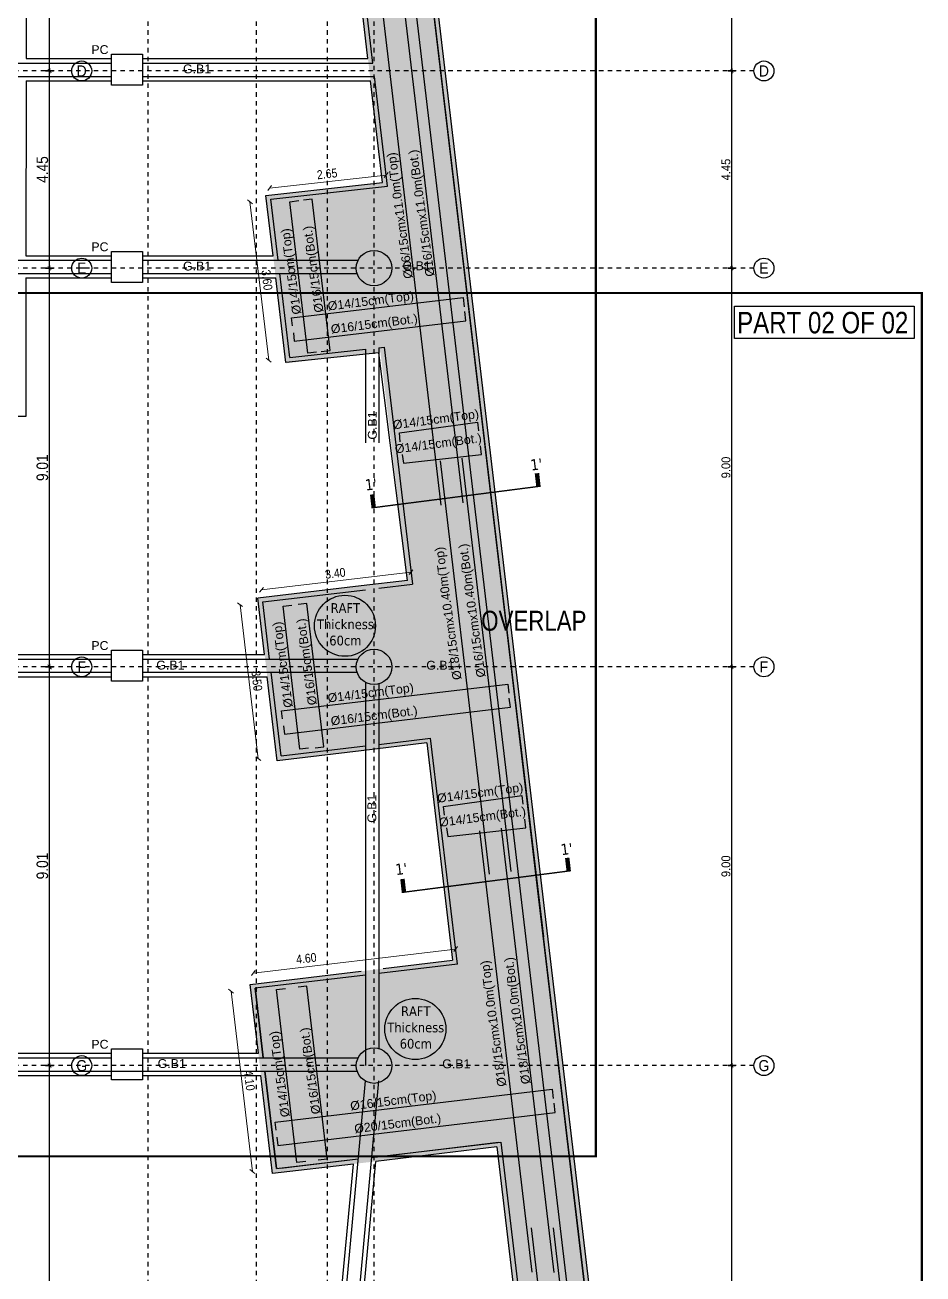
# Model space of a CAD drawing. Header units: metres. Extents: x -55 to 193, y -43 to 92.
# Drawn here: x 12.62 to 32.89, y 16.8 to 44.99 of the extents above; entities that cross this region are included whole.
import ezdxf
from ezdxf.enums import TextEntityAlignment as Align

# ---------------------------------------------------------------- set-up
doc = ezdxf.new("R2010")
doc.units = ezdxf.units.M
doc.header["$MEASUREMENT"] = 0
for name, pattern in [('( Hidden )', [0.375, 0.25, -0.125]), ('1080-B01-GX-ZN$0$( Hidden )', [0.375, 0.25, -0.125]), ('CENTER', [50.800000000000004, 31.75, -6.349999999999999, 6.349999999999999, -6.349999999999999]), ('F.B COLUMN & AXIS$0$DASHDOT', [25.399999999999995, 12.7, -6.349999999999999, 0, -6.349999999999999])]:
    doc.linetypes.add(name, pattern=pattern)
for name, color, linetype in [('$0$A-AX-AXIS TAGS', 20, 'Continuous'), ('$0$A-AX-NO. TEXT', 41, 'Continuous'), ('1080-B01-GX-ZN$0$A-PART-NO', 31, 'Continuous'), ('A-AX-AXIS LINE', 9, 'CENTER'), ('A-G-DIMENSION', 191, 'Continuous'), ('A-G-XREF LOCKED', 7, 'Continuous'), ('S-BLINDING LINE', 1, 'Continuous'), ('S-CONCRETE PLANS', 4, 'Continuous'), ('S-S-BEARING WALL HATCH', 250, 'Continuous'), ('S-S-BEARING WALL UNDER THE GROUND', 150, 'Continuous'), ('S-S-COLUMN', 60, 'Continuous'), ('S-S-COLUMN HATCH', 250, 'Continuous'), ('S-Steel', 3, 'Continuous'), ('S-SYMPOLS', 6, 'Continuous'), ('S-TAGS', 135, 'Continuous'), ('S-TEXT- BEAMS', 7, 'Continuous'), ('S-Text-Foundations', 7, 'Continuous'), ('steel', 3, 'Continuous')]:
    doc.layers.add(name, color=color, linetype=linetype)
doc.layers.add('1080-B01-GX-ZN$0$ZONES', color=24, linetype='Continuous', true_color=0xad2b00)
for name, color, linetype, lineweight in [('S-D-WATER PROOF', 8, '( Hidden )', 0), ('S-DIMENSIONS', 134, 'Continuous', 13), ('S-TEXT-STEEL', 255, 'Continuous', 15)]:
    doc.layers.add(name, color=color, linetype=linetype, lineweight=lineweight)
doc.styles.add('$0$MT 1-150 (m)', font='arial.ttf', dxfattribs={"width": 0.9, "height": 0.3})
doc.styles.add('1080-B01-GX-ZN$0$FC-General-500', font='arial.ttf', dxfattribs={"width": 0.85, "height": 1000})
doc.styles.add('ARIAL', font='arial.ttf')
doc.styles.add('MT 1-100 (m)', font='arial.ttf', dxfattribs={"width": 0.9, "height": 0.2})
doc.styles.add('Site 1-200 (m)', font='arial.ttf', dxfattribs={"width": 0.85, "height": 0.2})
doc.styles.add('Tohama', font='tahoma.ttf')
doc.dimstyles.new('FC 1-100 (m)', dxfattribs={"dimtxt": 0.2, "dimasz": 0.1, "dimexe": 0.144, "dimexo": 0.144, "dimgap": 0.072, "dimtad": 1, "dimzin": 1, "dimtxsty": 'Site 1-200 (m)', "dimblk": 'OBLIQUE', "dimcen": 90, "dimse1": 1, "dimse2": 1, "dimclrd": 256, "dimclrt": 256, "dimadec": 3, "dimazin": 3, "dimtfac": 1, "dimtix": 1, "dimtmove": 2, "dimatfit": 3, "dimfxl": 0.144, "dimlwd": -1})
doc.dimstyles.new('FC 1-200 (m)', dxfattribs={"dimtxt": 0.26, "dimasz": 0.03, "dimexe": 0.144, "dimexo": 0.144, "dimgap": 0.03, "dimtad": 1, "dimzin": 9, "dimtxsty": 'Site 1-200 (m)', "dimblk": 'CC-DIMTICK', "dimcen": 90, "dimse1": 1, "dimse2": 1, "dimclrd": 256, "dimclrt": 256, "dimadec": 3, "dimazin": 3, "dimtfac": 1, "dimtix": 1, "dimtmove": 2, "dimatfit": 3, "dimfxl": 0.144, "dimlwd": -1})
doc.dimstyles.new('MOSTAQBAL 1-100 (m)', dxfattribs={"dimtxt": 0.2, "dimasz": 0.027, "dimexe": 0.144, "dimexo": 0.144, "dimgap": 0.072, "dimtad": 1, "dimzin": 1, "dimtxsty": 'MT 1-100 (m)', "dimblk": 'CC-DIMTICK', "dimcen": 90, "dimse1": 1, "dimse2": 1, "dimclrd": 256, "dimclrt": 256, "dimadec": 3, "dimazin": 3, "dimtfac": 1, "dimtix": 1, "dimtmove": 2, "dimatfit": 3, "dimfxl": 0.144, "dimlwd": -1})

# ---------------------------------------------------------------- blocks, each defined once
blk = doc.blocks.new('$0$AXIS TAGS')
at = {"layer": '$0$A-AX-AXIS TAGS'}
blk.add_circle((0, 1.164153e-10), 0.225, dxfattribs=at)
at = {"layer": '$0$A-AX-NO. TEXT', "style": '$0$MT 1-150 (m)', "width": 0.9}
blk.add_attdef('A', text='', height=0.25, dxfattribs=at).set_placement((0, 1.164153e-10), align=Align.MIDDLE_CENTER)
blk = doc.blocks.new('1086-B1-AX-BS2')
at = {"layer": 'A-AX-AXIS LINE', "linetype": 'F.B COLUMN & AXIS$0$DASHDOT', "ltscale": 0.05}
for p, q in [((13678.30501571553, 43948.80979192872), (-51502.3041293933, 43948.80979192872)), ((13678.30501571553, 39498.80979192875), (-51502.3041293933, 39498.80979192875)), ((13678.30501571553, 30498.80979192874), (-51502.3041293933, 30498.80979192874)), ((13678.30501571553, 21498.80979192874), (-51502.3041293933, 21498.80979192874))]:
    blk.add_line(p, q, dxfattribs=at)
at = {"layer": '$0$A-AX-NO. TEXT', "xscale": 999.9999999999995, "yscale": 999.9999999999995, "zscale": 999.9999999999995}
for p, values in [((13903.30501571553, 43948.80979181229, -2.4731328e-09), {'A': 'D'}), ((13903.30501571553, 39498.80979181233, -2.4731328e-09), {'A': 'E'}), ((13903.30501571553, 30498.80979181232, -2.4731328e-09), {'A': 'F'}), ((13903.30501571553, 21498.80979181233, -2.4731328e-09), {'A': 'G'})]:
    blk.add_blockref('$0$AXIS TAGS', p, dxfattribs=at).add_auto_attribs(values)
blk = doc.blocks.new('CC-DIMTICK')
for p, q in [((0, 2.999999999999943), (0, -3.000000000000056)), ((2, -5.68e-14), (-2, -5.68e-14))]:
    blk.add_line(p, q)
at = {"const_width": 0.4444444444444445, "flags": 128}
blk.add_lwpolyline([(-1.414213562373094, -1.414213562373151), (1.414213562373094, 1.414213562373038)], dxfattribs=at)
blk = doc.blocks.new('*D281')
at = {"layer": 'A-G-DIMENSION', "transparency": 16777216}
blk.add_line((13.17830501811678, 9.578809791928649), (13.17830501811678, 21.46880979192874), dxfattribs=at)
at = {"layer": 'A-G-DIMENSION', "transparency": 16777216, "xscale": 0.03, "yscale": 0.03, "zscale": 0.03}
for p, rotation in [((13.17830501811678, 21.49880979192874), 90), ((13.17830501811678, 9.54880979192865), 270)]:
    blk.add_blockref('CC-DIMTICK', p, dxfattribs=dict(at, rotation=rotation))
at = {"layer": 'A-G-DIMENSION', "transparency": 16777216, "insert": (13.01555604130914, 15.5238097919287), "char_height": 0.26, "attachment_point": 5, "rotation": 90, "style": 'Site 1-200 (m)'}
blk.add_mtext('\\A1;11.95', dxfattribs=at)
blk = doc.blocks.new('*D282')
at = {"layer": 'A-G-DIMENSION', "transparency": 16777216}
blk.add_line((13.17830501811678, 21.52880979192874), (13.17830501811678, 30.47892204376534), dxfattribs=at)
at = {"layer": 'A-G-DIMENSION', "transparency": 16777216, "xscale": 0.03, "yscale": 0.03, "zscale": 0.03}
for p, rotation in [((13.17830501811678, 30.50892204376534), 90), ((13.17830501811678, 21.49880979192874), 270)]:
    blk.add_blockref('CC-DIMTICK', p, dxfattribs=dict(at, rotation=rotation))
at = {"layer": 'A-G-DIMENSION', "transparency": 16777216, "insert": (13.01555604130914, 26.00386591784705), "char_height": 0.26, "attachment_point": 5, "rotation": 90, "style": 'Site 1-200 (m)'}
blk.add_mtext('\\A1;9.01', dxfattribs=at)
blk = doc.blocks.new('*D283')
at = {"layer": 'A-G-DIMENSION', "transparency": 16777216}
blk.add_line((13.17830501811678, 30.51869754009214), (13.17830501811678, 39.46880979192875), dxfattribs=at)
at = {"layer": 'A-G-DIMENSION', "transparency": 16777216, "xscale": 0.03, "yscale": 0.03, "zscale": 0.03}
for p, rotation in [((13.17830501811678, 39.49880979192875), 90), ((13.17830501811678, 30.48869754009214), 270)]:
    blk.add_blockref('CC-DIMTICK', p, dxfattribs=dict(at, rotation=rotation))
at = {"layer": 'A-G-DIMENSION', "transparency": 16777216, "insert": (13.01555604130914, 34.99375366601044), "char_height": 0.26, "attachment_point": 5, "rotation": 90, "style": 'Site 1-200 (m)'}
blk.add_mtext('\\A1;9.01', dxfattribs=at)
blk = doc.blocks.new('*D284')
at = {"layer": 'A-G-DIMENSION', "transparency": 16777216}
blk.add_line((13.17830501811678, 39.52880979192875), (13.17830501811678, 43.91880979192872), dxfattribs=at)
at = {"layer": 'A-G-DIMENSION', "transparency": 16777216, "xscale": 0.03, "yscale": 0.03, "zscale": 0.03}
for p, rotation in [((13.17830501811678, 43.94880979192872), 90), ((13.17830501811678, 39.49880979192875), 270)]:
    blk.add_blockref('CC-DIMTICK', p, dxfattribs=dict(at, rotation=rotation))
at = {"layer": 'A-G-DIMENSION', "transparency": 16777216, "insert": (13.01608810133642, 41.72380979192872), "char_height": 0.26, "attachment_point": 5, "rotation": 90, "style": 'Site 1-200 (m)'}
blk.add_mtext('\\A1;4.45', dxfattribs=at)
blk = doc.blocks.new('*D285')
at = {"layer": 'A-G-DIMENSION', "transparency": 16777216}
blk.add_line((13.17830501811678, 43.97880979192872), (13.17830501811679, 48.41880979192872), dxfattribs=at)
at = {"layer": 'A-G-DIMENSION', "transparency": 16777216, "xscale": 0.03, "yscale": 0.03, "zscale": 0.03}
for p, rotation in [((13.17830501811679, 48.44880979192872), 90), ((13.17830501811678, 43.94880979192872), 270)]:
    blk.add_blockref('CC-DIMTICK', p, dxfattribs=dict(at, rotation=rotation))
at = {"layer": 'A-G-DIMENSION', "transparency": 16777216, "insert": (13.01608810133642, 46.19880979192871), "char_height": 0.26, "attachment_point": 5, "rotation": 90, "style": 'Site 1-200 (m)'}
blk.add_mtext('\\A1;4.5', dxfattribs=at)
blk = doc.blocks.new('1086-B1-AX-BS1')
at = {"layer": 'A-AX-AXIS LINE', "linetype": 'F.B COLUMN & AXIS$0$DASHDOT', "ltscale": 0.05}
for p, q in [((15401.77284043605, -9832.099483759663), (15401.77284043605, 67056.89491755908)), ((17851.77282439537, -9832.099483759668), (17851.77282439537, 67056.89491755908)), ((19451.77284037869, -9832.099483759663), (19451.77284037869, 67056.89491755908)), ((20501.77284042351, -9832.099483759659), (20501.77284042351, 67056.89491755908)), ((29078.36778313462, 43948.80979192872), (-51502.3041293933, 43948.80979192872)), ((29078.36778313462, 39498.80979192875), (-51502.3041293933, 39498.80979192875)), ((29078.36778313462, 30498.80979192874), (-51502.3041293933, 30498.80979192874)), ((29078.36778313462, 21498.80979192874), (-51502.3041293933, 21498.80979192874))]:
    blk.add_line(p, q, dxfattribs=at)
at = {"layer": '$0$A-AX-NO. TEXT', "xscale": 999.9999999999995, "yscale": 999.9999999999995, "zscale": 999.9999999999995}
for p, values in [((29303.36778313462, 43948.80979181229, -2.4731328e-09), {'A': 'D'}), ((29303.36778313462, 39498.80979181233, -2.4731328e-09), {'A': 'E'}), ((29303.36778313462, 30498.80979181232, -2.4731328e-09), {'A': 'F'}), ((29303.36778313462, 21498.80979181233, -2.4731328e-09), {'A': 'G'})]:
    blk.add_blockref('$0$AXIS TAGS', p, dxfattribs=at).add_auto_attribs(values)
blk = doc.blocks.new('*D356')
at = {"layer": 'A-G-DIMENSION', "transparency": 16777216}
blk.add_line((28.57823729353975, 9.575809791928656), (28.57823729353975, 21.47180979192874), dxfattribs=at)
at = {"layer": 'A-G-DIMENSION', "transparency": 16777216, "xscale": 0.027, "yscale": 0.027, "zscale": 0.027}
for p, rotation in [((28.57823729353975, 21.49880979192875), 90), ((28.57823729353975, 9.548809791928656), 270)]:
    blk.add_blockref('CC-DIMTICK', p, dxfattribs=dict(at, rotation=rotation))
at = {"layer": 'A-G-DIMENSION', "transparency": 16777216, "insert": (28.44612269599541, 15.5238097919287), "char_height": 0.2, "attachment_point": 5, "rotation": 90, "style": 'MT 1-100 (m)'}
blk.add_mtext('\\A1;11.95', dxfattribs=at)
blk = doc.blocks.new('*D357')
at = {"layer": 'A-G-DIMENSION', "transparency": 16777216}
blk.add_line((28.57823729353975, 21.52580979192875), (28.57823729353975, 30.47180979192875), dxfattribs=at)
at = {"layer": 'A-G-DIMENSION', "transparency": 16777216, "xscale": 0.027, "yscale": 0.027, "zscale": 0.027}
for p, rotation in [((28.57823729353975, 30.49880979192875), 90), ((28.57823729353975, 21.49880979192875), 270)]:
    blk.add_blockref('CC-DIMTICK', p, dxfattribs=dict(at, rotation=rotation))
at = {"layer": 'A-G-DIMENSION', "transparency": 16777216, "insert": (28.4461226959954, 25.99880979192875), "char_height": 0.2, "attachment_point": 5, "rotation": 90, "style": 'MT 1-100 (m)'}
blk.add_mtext('\\A1;9.00', dxfattribs=at)
blk = doc.blocks.new('*D358')
at = {"layer": 'A-G-DIMENSION', "transparency": 16777216}
blk.add_line((28.57823729353975, 30.52580979192875), (28.57823729353975, 39.47180979192875), dxfattribs=at)
at = {"layer": 'A-G-DIMENSION', "transparency": 16777216, "xscale": 0.027, "yscale": 0.027, "zscale": 0.027}
for p, rotation in [((28.57823729353975, 39.49880979192876), 90), ((28.57823729353975, 30.49880979192875), 270)]:
    blk.add_blockref('CC-DIMTICK', p, dxfattribs=dict(at, rotation=rotation))
at = {"layer": 'A-G-DIMENSION', "transparency": 16777216, "insert": (28.44612269599541, 34.99880979192876), "char_height": 0.2, "attachment_point": 5, "rotation": 90, "style": 'MT 1-100 (m)'}
blk.add_mtext('\\A1;9.00', dxfattribs=at)
blk = doc.blocks.new('*D359')
at = {"layer": 'A-G-DIMENSION', "transparency": 16777216}
blk.add_line((28.57823729353975, 39.52580979192876), (28.57823729353975, 43.92180979192871), dxfattribs=at)
at = {"layer": 'A-G-DIMENSION', "transparency": 16777216, "xscale": 0.027, "yscale": 0.027, "zscale": 0.027}
for p, rotation in [((28.57823729353975, 43.94880979192872), 90), ((28.57823729353975, 39.49880979192876), 270)]:
    blk.add_blockref('CC-DIMTICK', p, dxfattribs=dict(at, rotation=rotation))
at = {"layer": 'A-G-DIMENSION', "transparency": 16777216, "insert": (28.44653197293947, 41.72380979192874), "char_height": 0.2, "attachment_point": 5, "rotation": 90, "style": 'MT 1-100 (m)'}
blk.add_mtext('\\A1;4.45', dxfattribs=at)
blk = doc.blocks.new('*D360')
at = {"layer": 'A-G-DIMENSION', "transparency": 16777216}
blk.add_line((28.57823729353976, 43.97580979192872), (28.57823729353976, 48.42180979192872), dxfattribs=at)
at = {"layer": 'A-G-DIMENSION', "transparency": 16777216, "xscale": 0.027, "yscale": 0.027, "zscale": 0.027}
for p, rotation in [((28.57823729353976, 48.44880979192872), 90), ((28.57823729353976, 43.94880979192872), 270)]:
    blk.add_blockref('CC-DIMTICK', p, dxfattribs=dict(at, rotation=rotation))
at = {"layer": 'A-G-DIMENSION', "transparency": 16777216, "insert": (28.44612269599542, 46.19880979192872), "char_height": 0.2, "attachment_point": 5, "rotation": 90, "style": 'MT 1-100 (m)'}
blk.add_mtext('\\A1;4.50', dxfattribs=at)
blk = doc.blocks.new('1086-B01-GX-MP')
at = {"layer": '1080-B01-GX-ZN$0$A-PART-NO'}
blk.add_lwpolyline([(28.64035460453028, 38.63744239089193), (32.69658613075285, 38.63744239077551), (32.69658613081106, 37.907782824469), (28.64035460453028, 37.90778282464362)], close=True, dxfattribs=at)
at = {"layer": '1080-B01-GX-ZN$0$ZONES', "linetype": '1080-B01-GX-ZN$0$( Hidden )', "ltscale": 5, "const_width": 0.05}
for points in [[(25.50692739572327, 19.45282251742732), (-54.79307260427649, 19.45282251742731), (-54.7930726042765, 72.0528225174273), (25.50692739572327, 72.0528225174273)], [(-47.43038757844881, -13.66172230278164), (32.86961242155093, -13.66172230278162), (32.86961242155093, 38.93827769721836), (-47.43038757844884, 38.93827769721836)]]:
    blk.add_lwpolyline(points, close=True, dxfattribs=at)
at = {"layer": '1080-B01-GX-ZN$0$A-PART-NO', "style": '1080-B01-GX-ZN$0$FC-General-500', "width": 0.8}
for s, height, p in [('PART 02 OF 02', 0.486115, (28.69846171652588, 38.02582635191619)), ('OVERLAP', 0.45, (22.9216013008442, 31.31505167512913))]:
    blk.add_text(s, height=height, rotation=359.9999999966852, dxfattribs=at).set_placement(p)
blk = doc.blocks.new('_OBLIQUE')
at = {"color": 0, "linetype": 'ByBlock'}
blk.add_line((-0.5, -0.5), (0.5, 0.5), dxfattribs=at)
blk = doc.blocks.new('*D114')
at = {"layer": 'S-DIMENSIONS', "transparency": 16777216}
blk.add_line((17.27463436603746, 23.18056109917044), (17.75734521469477, 19.10907608303829), dxfattribs=at)
at = {"layer": 'S-DIMENSIONS', "transparency": 16777216, "xscale": 0.1, "yscale": 0.1, "zscale": 0.1}
for p, rotation in [((17.27463436603746, 23.18056109917044), 96.7613636403737), ((17.75734521469477, 19.10907608303829), 276.7613636403737)]:
    blk.add_blockref('_OBLIQUE', p, dxfattribs=dict(at, rotation=rotation))
at = {"layer": 'S-DIMENSIONS', "transparency": 16777216, "insert": (17.6888934428031, 21.16531786065174), "char_height": 0.2, "attachment_point": 5, "rotation": 276.7613636403737, "style": 'Site 1-200 (m)'}
blk.add_mtext('\\A1;4.10', dxfattribs=at)
blk = doc.blocks.new('*D115')
at = {"layer": 'S-DIMENSIONS', "transparency": 16777216}
blk.add_line((22.34447271223231, 24.12964373124325), (17.7764651332941, 23.58806570593666), dxfattribs=at)
at = {"layer": 'S-DIMENSIONS', "transparency": 16777216, "xscale": 0.1, "yscale": 0.1, "zscale": 0.1}
for p, rotation in [((22.34447271223231, 24.12964373124325), 6.76136364037374), ((17.7764651332941, 23.58806570593666), 186.7613636403737)]:
    blk.add_blockref('_OBLIQUE', p, dxfattribs=dict(at, rotation=rotation))
at = {"layer": 'S-DIMENSIONS', "transparency": 16777216, "insert": (18.97328687674761, 23.91934060161725), "char_height": 0.2, "attachment_point": 5, "rotation": 6.761363640373699, "style": 'Site 1-200 (m)'}
blk.add_mtext('\\A1;4.60', dxfattribs=at)
blk = doc.blocks.new('*D116')
at = {"layer": 'S-DIMENSIONS', "transparency": 16777216}
blk.add_line((17.95937789763632, 32.23694858077855), (21.33581944694779, 32.63725582966983), dxfattribs=at)
at = {"layer": 'S-DIMENSIONS', "transparency": 16777216, "xscale": 0.1, "yscale": 0.1, "zscale": 0.1}
for p, rotation in [((21.33581944694779, 32.63725582966983), 6.761363640373624), ((17.95937789763632, 32.23694858077855), 186.7613636403736)]:
    blk.add_blockref('_OBLIQUE', p, dxfattribs=dict(at, rotation=rotation))
at = {"layer": 'S-DIMENSIONS', "transparency": 16777216, "insert": (19.62709137175195, 32.61007359607358), "char_height": 0.2, "attachment_point": 5, "rotation": 6.761363640373624, "style": 'Site 1-200 (m)'}
blk.add_mtext('\\A1;3.40', dxfattribs=at)
blk = doc.blocks.new('*D117')
at = {"layer": 'S-DIMENSIONS', "transparency": 16777216}
blk.add_line((17.47742428981527, 31.90250257769524), (17.88949452647393, 28.42684463709464), dxfattribs=at)
at = {"layer": 'S-DIMENSIONS', "transparency": 16777216, "xscale": 0.1, "yscale": 0.1, "zscale": 0.1}
for p, rotation in [((17.47742428981527, 31.90250257769524), 96.76136364037359), ((17.88949452647393, 28.42684463709464), 276.7613636403736)]:
    blk.add_blockref('_OBLIQUE', p, dxfattribs=dict(at, rotation=rotation))
at = {"layer": 'S-DIMENSIONS', "transparency": 16777216, "insert": (17.85643079899399, 30.18518090793504), "char_height": 0.2, "attachment_point": 5, "rotation": 276.7613636403736, "style": 'Site 1-200 (m)'}
blk.add_mtext('\\A1;3.50', dxfattribs=at)
blk = doc.blocks.new('*D118')
at = {"layer": 'S-DIMENSIONS', "transparency": 16777216}
blk.add_line((17.70063692772448, 40.99710044251576), (18.12448059971627, 37.42213798932658), dxfattribs=at)
at = {"layer": 'S-DIMENSIONS', "transparency": 16777216, "xscale": 0.1, "yscale": 0.1, "zscale": 0.1}
for p, rotation in [((17.70063692772448, 40.99710044251576), 96.76136364037382), ((18.12448059971627, 37.42213798932658), 276.7613636403738)]:
    blk.add_blockref('_OBLIQUE', p, dxfattribs=dict(at, rotation=rotation))
at = {"layer": 'S-DIMENSIONS', "transparency": 16777216, "insert": (18.08553015456977, 39.23012651646127), "char_height": 0.2, "attachment_point": 5, "rotation": 276.7613636403738, "style": 'Site 1-200 (m)'}
blk.add_mtext('\\A1;3.60', dxfattribs=at)
blk = doc.blocks.new('*D119')
at = {"layer": 'S-DIMENSIONS', "transparency": 16777216}
blk.add_line((20.77841391264727, 41.59999441324079), (18.14580109793255, 41.3056585299132), dxfattribs=at)
at = {"layer": 'S-DIMENSIONS', "transparency": 16777216, "xscale": 0.1, "yscale": 0.1, "zscale": 0.1}
for p, rotation in [((20.77841391264727, 41.59999441324079), 6.379387892951022), ((18.14580109793255, 41.3056585299132), 186.379387892951)]:
    blk.add_blockref('_OBLIQUE', p, dxfattribs=dict(at, rotation=rotation))
at = {"layer": 'S-DIMENSIONS', "transparency": 16777216, "insert": (19.44276138548788, 41.62586294382094), "char_height": 0.2, "attachment_point": 5, "rotation": 6.3793878929510095, "style": 'Site 1-200 (m)'}
blk.add_mtext('\\A1;2.65', dxfattribs=at)
blk = doc.blocks.new('1086-B1-X-COBS2')
at = {"layer": 'A-G-XREF LOCKED', "xscale": 0.001, "yscale": 0.001, "zscale": 0.001}
blk.add_blockref('1086-B1-AX-BS2', (0, 0), dxfattribs=at)
at = {"layer": 'A-G-DIMENSION'}
for base, p1, p2, picture, middle in [((13.17830501811679, 48.44880979192872), (13.17830501811678, 43.94880979192872), (13.17830501811678, 48.44880979192872), '*D285', (13.01608810133642, 46.19880979192871)), ((13.17830501811678, 43.94880979192872), (13.17830501811678, 39.49880979192875), (13.17830501811678, 43.94880979192872), '*D284', (13.01608810133642, 41.72380979192872)), ((13.17830501811678, 39.49880979192875), (13.58365916512911, 30.48869754009214), (13.17830501811678, 39.49880979192875), '*D283', (13.01555604130914, 34.99375366601044)), ((13.17830501811678, 30.50892204376534), (13.17830501811678, 21.49880979192874), (13.58365916512911, 30.50892204376534), '*D282', (13.01555604130914, 26.00386591784705)), ((13.17830501811678, 21.49880979192874), (13.17830501811678, 9.54880979192865), (13.17830501811678, 21.49880979192874), '*D281', (13.01555604130914, 15.5238097919287))]:
    dim = blk.add_linear_dim(base=base, p1=p1, p2=p2, angle=90, dimstyle='FC 1-200 (m)', dxfattribs=at)
    dim.commit()
    dim.dimension.update_dxf_attribs({"geometry": picture, "text_midpoint": middle})
blk = doc.blocks.new('1086-B1-X-COBS1')
at = {"layer": 'S-S-BEARING WALL HATCH'}
h = blk.add_hatch(color=256, dxfattribs=at)
h.dxf.hatch_style = 1
h.paths.add_polyline_path([(26.03230436110943, 6.614082762655243), (26.42952754616544, 6.661133193533487), (20.54453843254947, 56.29880979192887), (13.70177282444183, 56.29880979195218), (13.70177282444183, 55.99880979190562), (20.17730467399059, 55.99880979188231)])
at = {"layer": 'S-S-COLUMN HATCH'}
h = blk.add_hatch(color=256, dxfattribs=at)
h.dxf.hatch_style = 1
edge = h.paths.add_edge_path()
edge.add_arc((20.50177284042351, 39.49880979192892), 0.4000000000000004, 0, 360)
h = blk.add_hatch(color=256, dxfattribs=at)
h.dxf.hatch_style = 1
edge = h.paths.add_edge_path()
edge.add_arc((20.50177284042351, 30.49880979192892), 0.4000000000000004, 0, 360)
h = blk.add_hatch(color=256, dxfattribs=at)
h.dxf.hatch_style = 1
edge = h.paths.add_edge_path()
edge.add_arc((20.50177284042351, 21.49880979192892), 0.4000000000000004, 0, 360)
at = {"layer": 'S-S-BEARING WALL UNDER THE GROUND'}
blk.add_line((20.17730467399059, 55.99880979188231), (26.03230436110943, 6.614082762655243), dxfattribs=at)
blk.add_lwpolyline([(26.42952754616544, 6.661133193533487), (20.54453843254947, 56.29880979192887), (13.70177282444183, 56.29880979192887)], dxfattribs=at)
at = {"layer": 'S-S-COLUMN'}
for centre in [(20.50177284042351, 39.49880979192892), (20.50177284042351, 30.49880979192892), (20.50177284042351, 21.49880979192892)]:
    blk.add_circle(centre, 0.4, dxfattribs=at)
at = {"xscale": 0.001, "yscale": 0.001, "zscale": 0.001}
blk.add_blockref('1086-B1-AX-BS1', (0, 0), dxfattribs=at)
at = {"layer": 'A-G-DIMENSION'}
for base, p1, p2, picture, middle in [((28.57823729353976, 48.44880979192872), (30.66621688190883, 43.94880979192872), (31.4054436422793, 48.44880979192872), '*D360', (28.44612269599542, 46.19880979192872)), ((28.57823729353975, 43.94880979192872), (31.35657033613874, 39.49880979192876), (30.66621688190883, 43.94880979192872), '*D359', (28.44653197293947, 41.72380979192874)), ((28.57823729353975, 39.49880979192876), (31.01147337799016, 30.49880979192875), (31.35657033613874, 39.49880979192876), '*D358', (28.44612269599541, 34.99880979192876)), ((28.57823729353975, 30.49880979192875), (31.20752452949414, 21.49880979192875), (31.01147337799016, 30.49880979192875), '*D357', (28.4461226959954, 25.99880979192875)), ((28.57823729353975, 21.49880979192875), (30.4853227456611, 9.548809791928656), (31.20752452949414, 21.49880979192875), '*D356', (28.44612269599541, 15.5238097919287))]:
    dim = blk.add_linear_dim(base=base, p1=p1, p2=p2, angle=90, dimstyle='MOSTAQBAL 1-100 (m)', dxfattribs=at)
    dim.commit()
    dim.dimension.update_dxf_attribs({"geometry": picture, "text_midpoint": middle})

msp = doc.modelspace()

# ---------------------------------------------------------------- hatches: boundary and pattern name
at = {"layer": 'S-D-WATER PROOF'}
h = msp.add_hatch(color=254, dxfattribs=at)
h.dxf.hatch_style = 1
h.paths.add_polyline_path([(9.201772840493504, 56.25968303916753), (9.21655534495455, 52.003197921218), (19.44313603686751, 51.99880979188233), (20.69555900194254, 41.43509167710067), (18.06502539392096, 41.12321846491434), (18.51241593657896, 37.34964698654796), (20.64642698165759, 37.60265302206877), (21.25716288818868, 32.45132464572939), (17.8807213388772, 32.05101739683809), (18.31633844620209, 28.37675043106031), (21.69217015143544, 28.7822014860898), (22.27408231371191, 23.87399058508367), (17.7060747347737, 23.33241255977708), (18.21233245409722, 19.06231851846775), (23.27776325499474, 19.66287050159623), (24.85622697471157, 6.333713865781603), (26.54873056789713, 6.495226801774201), (20.63338289929834, 56.39880979192888)])

# ---------------------------------------------------------------- linework, layer by layer
at = {"layer": 'S-BLINDING LINE'}
for p, q in [((26.528832056440535, 6.6729066295816395), (20.633382896984855, 56.398809792643924)), ((20.364600828984436, 44.22659975453316), (19.44313603455403, 51.99880979259739)), ((12.648580729935546, 44.22659975453316), (14.57215655917905, 44.22659975453316)), ((15.272156559179095, 44.22659975453316), (20.364600828984436, 44.22659975453316)), ((12.648061216599046, 43.72659975453316), (14.57215655917905, 43.72659975453316)), ((15.272156559179095, 43.72659975453316), (20.423880286816754, 43.72659975453315)), ((20.695558999629057, 41.43509167781573), (20.423880286816754, 43.72659975453316)), ((18.06294618491434, 41.1407557944881), (20.695558999629057, 41.43509167781573)), ((18.224679045808713, 39.77659975453321), (18.06294618491434, 41.1407557944881)), ((12.643957061240656, 39.77659975453322), (14.572156559179035, 39.77659975453322)), ((15.272156559179066, 39.77659975453322), (18.224679045808713, 39.77659975453321)), ((12.643437547904156, 39.27659975453322), (14.572156559179035, 39.27659975453322)), ((15.272156559179066, 39.27659975453322), (18.283958503641017, 39.27659975453322)), ((18.510336727572337, 37.36718431612172), (18.283958503641017, 39.27659975453322)), ((20.608071546565057, 37.58639305196489), (18.510336727572337, 37.36718431612172)), ((21.25716288587519, 32.451324646444434), (20.608071546565057, 37.58639305196489)), ((21.25716288587519, 32.451324646444434), (20.20807154656508, 32.3269455148227)), ((20.20807154656508, 32.3269455148227), (17.88072133656371, 32.05101739755313)), ((18.031814910424004, 30.776599754533223), (17.88072133656371, 32.05101739755313)), ((12.401772838110247, 30.776599754533223), (14.572156559179035, 30.776599754533223)), ((15.272156559179066, 30.776599754533223), (18.031814910424004, 30.776599754533223)), ((12.401772838110247, 30.276599754533223), (14.572156559179035, 30.276599754533223)), ((15.272156559179066, 30.276599754533223), (18.091094368256307, 30.276599754533223)), ((18.316273779855067, 28.37729584865241), (18.091094368256307, 30.276599754533223)), ((21.692170149121935, 28.782201486804837), (20.20807154656508, 28.60419842450115)), ((21.692170149121935, 28.782201486804837), (22.273451044584476, 23.879315084681032)), ((20.20807154656508, 28.60419842450115), (18.316273779855067, 28.37729584865241)), ((20.708071546565066, 23.691874869494953), (22.273451044584476, 23.879315084681018)), ((17.70607473246021, 23.332412560492124), (20.20807154656508, 23.63200433477055)), ((17.890530211711805, 21.776599754533223), (17.70607473246021, 23.332412560492124)), ((12.401772838110134, 21.776599754533223), (14.57215655917905, 21.776599754533223)), ((15.272156559179095, 21.776599754533223), (17.890530211711805, 21.776599754533223)), ((12.401772838110134, 21.276599754533223), (14.57215655917905, 21.276599754533223)), ((15.272156559179095, 21.276599754533223), (17.94980966954411, 21.276599754533223)), ((18.212332451783723, 19.062318519182803), (17.94980966954411, 21.276599754533223)), ((23.275960021355388, 19.6626567131606), (20.54374120859123, 19.338727813360848)), ((23.275960021355388, 19.6626567131606), (24.46808736412791, 9.601678276970091)), ((20.03603770015357, 19.278535035921372), (18.212332451783723, 19.062318519182803)), ((19.293199682053014, 11.248809792643883), (20.03603770015357, 19.278535035921372)), ((19.79533469566148, 11.248809792643883), (20.54374120859123, 19.338727813360848))]:
    msp.add_line(p, q, dxfattribs=at)
for points in [[(11.451772838180005, 47.29880979264362), (12.651772838110247, 47.29880979264362), (12.648580729935546, 44.22659975453316)], [(12.648061216599046, 43.72659975453316), (12.643957061240656, 39.77659975453322)], [(12.643437547904156, 39.27659975453322), (12.640188390244987, 36.14948305622458), (11.451772838180005, 36.14948305622458)], [(23.32562524979221, 19.6685449687903), (23.325618520507376, 19.668544170973583)]]:
    msp.add_lwpolyline(points, dxfattribs=at)
at = {"layer": 'S-CONCRETE PLANS'}
for p, q in [((26.42952754616544, 6.661133193533487), (20.54453843254947, 56.29880979192887)), ((26.4482752133005, 6.483316923860527), (20.54453843254947, 56.29880979192887)), ((20.47715708117973, 44.1265997538181), (19.53198050361638, 52.09880979188232)), ((9.158071548948413, 44.1265997538181), (14.57215656149253, 44.1265997538181)), ((15.27215656149257, 44.1265997538181), (20.47715708117973, 44.12659975381809)), ((9.158071548948413, 43.82659975381811), (14.57215656149253, 43.82659975381811)), ((15.27215656149257, 43.82659975381811), (20.51272475587912, 43.8265997538181)), ((20.80663694986424, 41.34756059984518), (20.51272475587912, 43.82659975381811)), ((18.17402413514952, 41.05322471651756), (20.80663694986424, 41.34756059984519)), ((18.33723529800398, 39.67659975381817), (18.17402413514951, 41.05322471651756)), ((9.158071548948413, 39.67659975381817), (14.57215656149252, 39.67659975381817)), ((15.27215656149257, 39.67659975381817), (20.14345631910274, 39.67659975381817)), ((9.158071548948413, 39.37659975381818), (14.57215656149252, 39.37659975381818)), ((15.27215656149257, 39.37659975381818), (20.12089923069849, 39.37659975381817)), ((18.5978678071413, 37.47826226332837), (18.37280297270336, 39.37659975381818)), ((18.5978678071413, 37.47826226332837), (20.30807154887855, 37.66678400900906)), ((20.30807154887855, 37.66678400900907), (20.30807154887855, 35.55519651227142)), ((20.60807154887855, 37.69985405927498), (20.73395805891306, 37.71373096999046)), ((20.60807154887855, 37.69985405927498), (20.60807154887855, 35.55519651227142)), ((20.73395805891306, 37.71373096999047), (21.36824083611037, 32.3637935684739)), ((17.9917992867989, 31.96348631958261), (20.30807154887855, 32.23810104735878)), ((20.60807154887855, 32.27366872205816), (21.36824083611037, 32.3637935684739)), ((18.14437116261927, 30.67659975381817), (17.9917992867989, 31.96348631958261)), ((9.158071548948413, 30.67659975381817), (14.57215656149252, 30.67659975381817)), ((15.27215656149257, 30.67659975381817), (20.14345631910274, 30.67659975381817)), ((9.158071548948413, 30.37659975381818), (14.57215656149252, 30.37659975381818)), ((15.27215656149257, 30.37659975381818), (20.12089923069849, 30.37659975381819)), ((18.40386952345757, 28.487828378982), (18.17993883731865, 30.37659975381818)), ((20.30807154887856, 30.14883863646919), (20.30807154887855, 26.0273479470934)), ((20.60807154887854, 30.11319264425419), (20.60807154887855, 26.0273479470934)), ((23.76455462961295, 29.13918051383431), (24.32570944640535, 24.40605003902575)), ((20.60807154887855, 28.74915618102163), (21.78031107276905, 28.88813562787328)), ((22.3851602616336, 23.78645950782819), (21.78031107276905, 28.88813562787328)), ((18.40386952345757, 28.487828378982), (20.30807154887855, 28.71358850632225)), ((20.30807154887855, 26.0273479470934), (20.30807154887854, 21.49880979192874)), ((20.60807154887855, 26.0273479470934), (20.60807154887854, 21.88442693960365)), ((22.3851602616336, 23.78645950782819), (20.60807154887855, 23.57576979700414)), ((20.30807154887855, 23.54020212230476), (17.81715268269539, 23.24488148252159)), ((17.81715268269539, 23.24488148252159), (18.00308646390707, 21.67659975381815)), ((18.00308646390708, 21.67659975381815), (17.81715268269539, 23.24488148252159)), ((9.158071548948413, 21.67659975381817), (14.57215656149253, 21.67659975381816)), ((15.27215656149258, 21.67659975381816), (20.14345631910273, 21.67659975381816)), ((-54.79307260427649, 21.37659975381819), (20.12089923069849, 21.37659975381819)), ((9.158071548948413, 21.37659975381819), (14.57215656149253, 21.37659975381819)), ((18.2998635313527, 19.17339646638944), (18.03865413860646, 21.37659975381819)), ((18.03865413860646, 21.37659975381819), (18.2998635313527, 19.17339646638944)), ((19.24979624676804, 9.694071222753845), (20.31005769306115, 21.15499257077936)), ((19.55489042338131, 9.735289757884296), (20.61154416780855, 21.1572135666931)), ((20.45161971125509, 19.42850634585327), (23.31385181677259, 19.76784948066384)), ((20.55316041294263, 19.44054490134117), (23.36350205769393, 19.77373595938997)), ((23.21454650659529, 19.75608277464258), (23.21454730395601, 19.75607604530371)), ((23.36350205769393, 19.77373595938997), (24.57768727171195, 9.526599753817962)), ((18.2998635313527, 19.17339646638944), (20.14699760619249, 19.39239067938958)), ((18.39916804394129, 19.18516990172254), (20.14699760619249, 19.39239067938959))]:
    msp.add_line(p, q, dxfattribs=at)
for points in [[(14.57215656149253, 44.32659975381802), (15.27215656149257, 44.32659975381802), (15.27215656149257, 43.62659975381819), (14.57215656149253, 43.62659975381819), (14.57215656149253, 44.32659975381802)], [(14.57215656149252, 39.87659975381809), (15.27215656149257, 39.87659975381809), (15.27215656149257, 39.17659975381827), (14.57215656149252, 39.17659975381827), (14.57215656149252, 39.87659975381809)], [(14.57215656149252, 30.87659975381809), (15.27215656149257, 30.87659975381809), (15.27215656149257, 30.17659975381827), (14.57215656149252, 30.17659975381827), (14.57215656149252, 30.87659975381809)], [(14.57215656149253, 21.87659975381809), (15.27215656149258, 21.87659975381809), (15.27215656149258, 21.17659975381827), (14.57215656149253, 21.17659975381827), (14.57215656149253, 21.87659975381809)]]:
    msp.add_lwpolyline(points, dxfattribs=at)
at = {"layer": 'S-Steel'}
for p, q in [((20.60082283730178, 46.05607634265178), (22.01251730579822, 34.14574334485792)), ((21.09118343123737, 46.11421296295342), (22.50287789973378, 34.20387996515958)), ((21.99411884869757, 35.15056562688746), (23.09997613113131, 25.82055210360032)), ((22.48447944263312, 35.2087022471891), (23.59033672506686, 25.87868872390197)), ((22.88296864885347, 26.80182751496364), (24.06420064585593, 16.83588463857569)), ((23.37332924278904, 26.8599641352653), (24.56212005655829, 16.83024823520187)), ((24.04578435368574, 17.84058497358113), (25.39396179997088, 6.466139097573877)), ((24.54370376438811, 17.83494857020732), (25.89188121067325, 6.460502694200058))]:
    msp.add_line(p, q, dxfattribs=at)
for points in [[(19.20587571924049, 37.60185237190807), (19.00738026054627, 37.57831896556094), (18.60507743275859, 40.99871602969773), (18.80372415740285, 41.02226736997187)], [(19.31111075620806, 37.61430812354767), (19.50965156396087, 37.63745582307461), (19.10765130263208, 41.05788846113271), (18.90895919437041, 41.03472312161148)], [(18.66131688573953, 38.19282576075055), (18.63928331126297, 38.37867069997799), (22.51308025515966, 38.83794386515124), (22.53770917783961, 38.62823831680939)], [(18.68084419208974, 38.03767406601256), (18.7028777665663, 37.85182912678511), (22.576674710463, 38.3111022919583), (22.55158518266765, 38.52075323145712)], [(19.02487432630623, 28.66458240120003), (18.82637886761201, 28.6410489948529), (18.4480240916079, 31.86744354770517), (18.64667081625215, 31.89099488797932)], [(19.1721712856792, 28.67435204302673), (19.37071209343201, 28.69749974255367), (18.98839930199468, 31.93111846531528), (18.78970719373302, 31.90795312579405)], [(18.43864463155982, 29.32274068269151), (18.41661105708326, 29.50858562191895), (23.5195705563527, 30.11178077451951), (23.54419947903265, 29.90207522617766)], [(18.45817193791004, 29.16758898795353), (18.4802055123866, 28.98174404872608), (23.58012114264, 29.58654164021607), (23.55503161484465, 29.79619257971489)], [(18.96020618581959, 19.33866047439714), (18.76171072712536, 19.31512706805001), (18.30274552986062, 23.21460198267446), (18.50139225450488, 23.23815332294861)], [(19.24278833428144, 19.37032678756531), (19.44132914203425, 19.39347448709225), (18.98445139933845, 23.29503290997656), (18.78575929107678, 23.27186757045533)], [(18.28963500723623, 20.04055832221187), (18.26760143275967, 20.22640326143931), (24.52405521966846, 20.9690432258592), (24.54868414234841, 20.75933767751735)], [(18.30916231358644, 19.88540662747389), (18.331195888063, 19.69956168824644), (24.59357844162569, 20.44125568541478), (24.56848891383034, 20.6509066249136)]]:
    msp.add_lwpolyline(points, dxfattribs=at)
at = {"layer": 'S-SYMPOLS'}
for points in [[(20.4602880538326, 34.39113290319813, 0.1, 0.1, 0), (20.49404113761777, 34.09303773493679, 0.03, 0.03, 0), (24.21335924484069, 34.57126427731758, 0.1, 0.1, 0), (24.17960616105551, 34.86935944557892, 0.1, 0.1, 0)], [(21.14364442370545, 25.71147435785026, 0.1, 0.1, 0), (21.17739750749063, 25.41337918958892, 0.03, 0.03, 0), (24.89671561471354, 25.89160573196971, 0.1, 0.1, 0), (24.86296253092837, 26.18970090023105, 0.1, 0.1, 0)]]:
    msp.add_lwpolyline(points, format="xyseb", dxfattribs=at)
at = {"layer": 'S-TAGS', "ltscale": 0.05}
for centre in [(19.84511814613695, 31.42600714314522), (21.43432045111874, 22.32627646972039)]:
    msp.add_circle(centre, 0.6890000000000001, dxfattribs=at)
at = {"layer": 'steel'}
for points in [[(21.09376409758125, 35.58157907870822), (21.07430548672204, 35.77963366853322), (22.83805751553642, 36.0253261801844), (22.86174244842946, 35.82673357218033)], [(21.1364742007866, 35.29435660557793), (21.16607043419527, 35.09756148100585), (22.93027345911445, 35.29320893035356), (22.90464341495952, 35.49155988406092)], [(22.09303607181262, 27.15309465280267), (22.07357746095341, 27.35114924262767), (23.83732948976779, 27.59684175427884), (23.86101442266083, 27.39824914627478)], [(22.13574617501797, 26.86587217967238), (22.16534240842664, 26.6690770551003), (23.92954543334582, 26.86472450444801), (23.90391538919089, 27.06307545815537)]]:
    msp.add_lwpolyline(points, dxfattribs=at)

# ---------------------------------------------------------------- block references
at = {"layer": 'A-G-XREF LOCKED'}
msp.add_blockref('1086-B1-X-COBS2', (0, 0), dxfattribs=at)
at = {"layer": 'S-CONCRETE PLANS'}
for name in ['1086-B01-GX-MP', '1086-B1-X-COBS1']:
    msp.add_blockref(name, (0, 0), dxfattribs=at)

# ---------------------------------------------------------------- texts
at = {"layer": 'S-SYMPOLS', "style": 'Tohama'}
for height, rotation, p in [(0.25, 7.021104884442077, (24.04890954892933, 34.92766959299854)), (0.2499999999999999, 6.528844768719499, (20.31349597975014, 34.47791044769494)), (0.25, 7.021104884442077, (24.73226591880218, 26.24801104765067)), (0.2499999999999999, 6.528844768719499, (20.99685234962299, 25.79825190234707))]:
    msp.add_text("1'", height=height, rotation=rotation, dxfattribs=at).set_placement(p)
at = {"layer": 'S-TAGS', "ltscale": 0.05, "char_height": 0.2199999999999999, "width": 1.657320606829663, "attachment_point": 3, "style": 'Tohama'}
for insert in [(20.6837280006385, 31.93680929582188), (22.2729303056203, 22.83707862239705)]:
    msp.add_mtext('\\pxqc;RAFT Thickness^J60cm', dxfattribs=dict(at, insert=insert))
at = {"layer": 'S-TEXT- BEAMS', "ltscale": 0.05, "style": 'ARIAL'}
for p in [(16.19027053777104, 43.99552640805612), (16.19027053777104, 39.54552640805614), (21.14626986504454, 39.55205227169969), (15.58701815955687, 30.53913058154885), (21.68119969747722, 30.53545467796172), (15.61732317387982, 21.54552640805614), (22.04206646651955, 21.53997010773579)]:
    msp.add_text('G.B1', height=0.2, dxfattribs=at).set_placement(p, align=Align.MIDDLE_LEFT)
for p in [(20.4633770909233, 35.6282504842428), (20.45272128103097, 26.97862802360031)]:
    msp.add_text('G.B1', height=0.2, rotation=90.00000000000261, dxfattribs=at).set_placement(p, align=Align.MIDDLE_LEFT)
at = {"layer": 'S-Text-Foundations', "ltscale": 0.05, "style": 'ARIAL'}
for p in [(14.12042955585331, 44.4306876413479), (14.12042955585331, 39.98068764134798), (14.12042955585331, 30.98068764134798), (14.12042955585332, 21.98068764134797)]:
    msp.add_text('PC', height=0.2, dxfattribs=at).set_placement(p, align=Align.MIDDLE_LEFT)
at = {"layer": 'S-TEXT-STEEL', "ltscale": 0.05, "style": 'ARIAL'}
for s, rotation, p in [('%%C16/15cmx11.0m(Top)', 97.87199615871944, (21.18275707427521, 40.69762174892767)), ('%%C16/15cmx11.0m(Bot.)', 97.87199615871944, (21.67157302981056, 40.75233729491012)), ('%%C14/15cm(Top)', 97.87199615871944, (18.72425816409412, 39.43630136238727)), ('%%C16/15cm(Bot.)', 97.87199615871944, (19.22726265287814, 39.4860814607082)), ('%%C14/15cm(Top)', 7.206771920675328, (20.44018882558101, 38.66213670025564)), ('%%C16/15cm(Bot.)', 7.206771920675328, (20.51835351885814, 38.14456260835886)), ('%%C14/15cm(Top)', 7.492901160436603, (21.91050398636873, 35.98775039269317)), ('%%C14/15cm(Bot.)', 7.492901160436603, (21.96343524343053, 35.4436469186639)), ('%%C16/15cmx10.40m(Bot.)', 97.87199615871944, (22.81229938971328, 31.78228361285309)), ('%%C18/15cmx10.40m(Top)', 97.87199615871944, (22.27222547755574, 31.71825303544896)), ('%%C16/15cm(Bot.)', 97.87199615871944, (19.07847774352376, 30.62445681090827)), ('%%C14/15cm(Top)', 97.87199615871944, (18.53840383136622, 30.56042623350413)), ('%%C14/15cm(Top)', 7.206771920675328, (20.43772403335868, 29.8155858277411)), ('%%C16/15cm(Bot.)', 7.206771920675328, (20.51588872663582, 29.29801173584431)), ('%%C14/15cm(Top)', 7.492901160436603, (22.9097759606001, 27.55926596678762)), ('%%C14/15cm(Bot.)', 7.492901160436603, (22.9627072176619, 27.01516249275835)), ('%%C18/15cmx10.0m(Top)', 97.87199615871944, (23.29336756799622, 22.4610560217761)), ('%%C18/15cmx10.0m(Bot.)', 97.87199615871944, (23.83344148015376, 22.52508659918024)), ('%%C16/15cm(Bot.)', 97.87199615871944, (19.15959647128842, 21.3932081946962)), ('%%C14/15cm(Top)', 97.87199615871944, (18.46773650862521, 21.31998970969281)), ('%%C16/15cm(Top)', 7.206771920675328, (20.9485325873025, 20.6111571341506)), ('%%C20/15cm(Bot.)', 7.206771920675328, (21.04789366762162, 20.0959840252751))]:
    msp.add_text(s, height=0.2, rotation=rotation, dxfattribs=at).set_placement(p, align=Align.CENTER)

# ---------------------------------------------------------------- dimensions: what is measured, and where the dimension line sits
at = {"layer": 'S-DIMENSIONS'}
for p1, p2, distance, picture, middle in [((20.80663694986424, 41.34756059984517), (18.17402413514952, 41.05322471651756), -0.25400663372285265, '*D119', (19.44276138548788, 41.62586294382094)), ((18.17402413514951, 41.05322471651756), (18.5978678071413, 37.47826226332837), -0.4767026140959304, '*D118', (18.08553015456977, 39.23012651646127)), ((17.9917992867989, 31.96348631958262), (21.36824083611037, 32.3637935684739), 0.2753774768815035, '*D116', (19.62709137175195, 32.61007359607358)), ((17.9917992867989, 31.96348631958261), (18.40386952345757, 28.487828378982), -0.517977465046989, '*D117', (17.85643079899399, 30.18518090793504)), ((17.91645719528398, 23.25665491785469), (18.39916804394128, 19.18516990172255), -0.6463178888008199, '*D114', (17.6888934428031, 21.16531786065174))]:
    dim = msp.add_aligned_dim(p1=p1, p2=p2, distance=distance, dimstyle='FC 1-100 (m)', dxfattribs=at)
    dim.commit()
    dim.dimension.update_dxf_attribs({"geometry": picture, "text_midpoint": middle})
dim = msp.add_linear_dim(base=(17.7764651332941, 23.58806570593666), p1=(22.3851602616336, 23.78645950782819), p2=(17.81715268269539, 23.24488148252159), angle=186.76136364037373, dimstyle='FC 1-100 (m)', dxfattribs=at)
dim.commit()
dim.dimension.update_dxf_attribs({"geometry": '*D115', "text_midpoint": (18.97328687674761, 23.91934060161725), "dimtype": 161})

doc.saveas('drawing.dxf')
